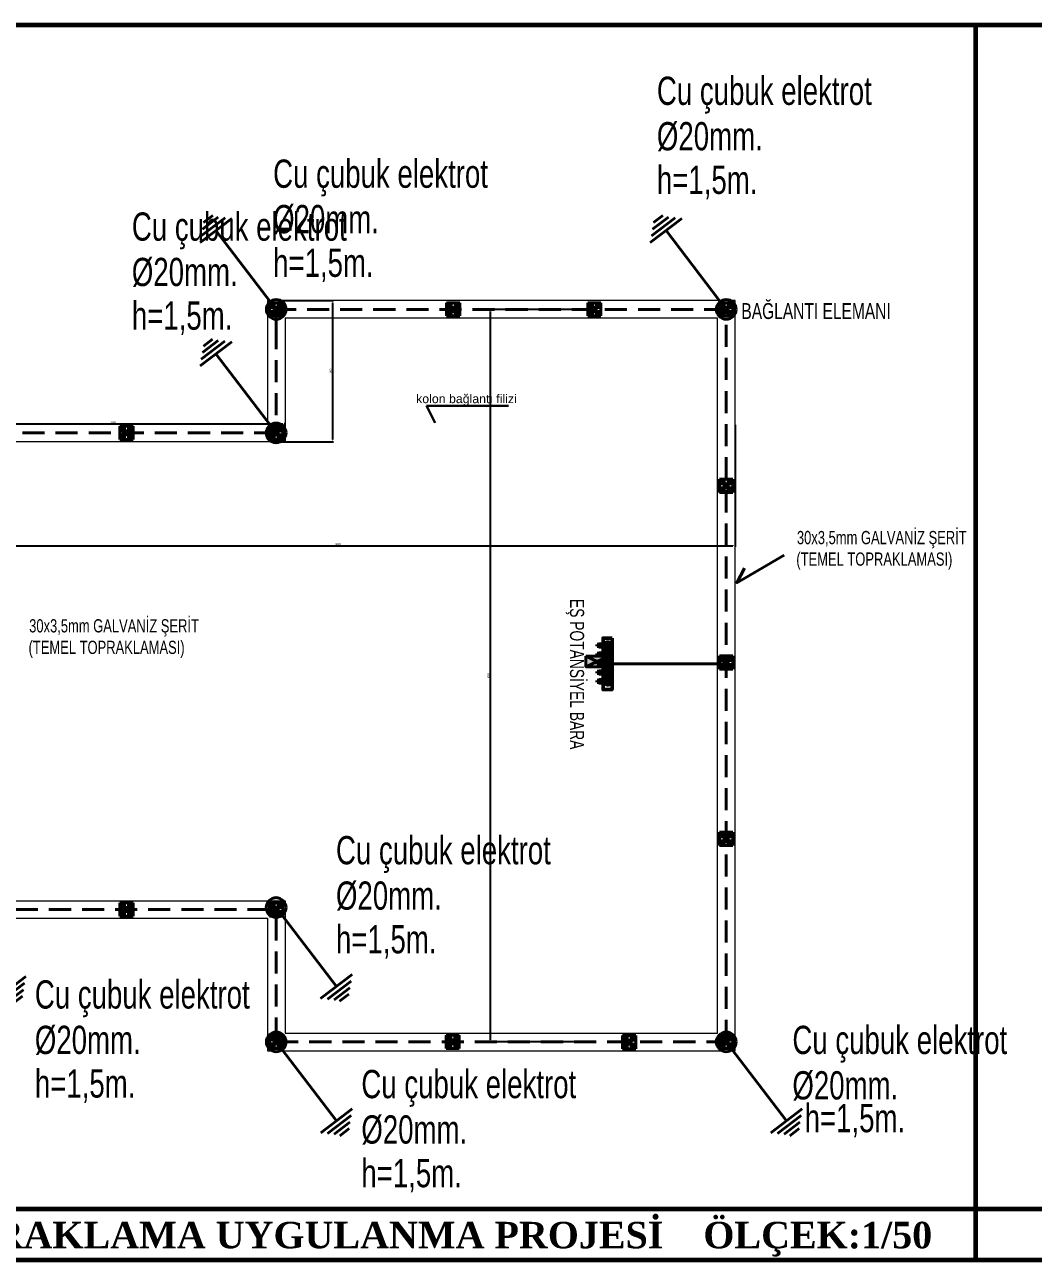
# Model space of a CAD drawing. Header units: millimetres. Extents: x -4521 to 20262, y 301 to 3092.
# Drawn here: x -555 to 587, y 572 to 1972 of the extents above; entities that cross this region are included whole.
import ezdxf

# ---------------------------------------------------------------- set-up
doc = ezdxf.new("R2010")
doc.units = ezdxf.units.MM
for name, pattern in [('CONTINOUS', [0]), ('CONTINU', [0]), ('DASHED', [0.75, 0.5, -0.25]), ('DASHED2', [9.525, 6.35, -3.175])]:
    doc.linetypes.add(name, pattern=pattern)
for name, color, linetype, lineweight in [('Ana Kolon Hattı', 11, 'Continuous', 60), ('Genel', 4, 'CONTINOUS', 40), ('Mimari Plan', 70, 'Continuous', 20), ('Topraklama', 3, 'DASHED', 40), ('topraklama_ek', 6, 'Continuous', 40), ('topraklama_ring', 6, 'Continuous', 40), ('topraklama_text', 4, 'Continuous', 40), ('topraklamaa', 3, 'Continuous', 40), ('u_genel', 4, 'Continuous', 25), ('Yazılar', 4, 'Continuous', 30)]:
    doc.layers.add(name, color=color, linetype=linetype, lineweight=lineweight)
doc.styles.add('Grupcad', font='arial.ttf', dxfattribs={"width": 0.7})
doc.styles.add('Proje Pafta Yazıları', font='timesbd.ttf', dxfattribs={"height": 30})
doc.styles.add('SELFCAD', font='arial.ttf', dxfattribs={"width": 0.7})
doc.styles.get("Standard").update_dxf_attribs({"font": 'arial.ttf'})
doc.dimstyles.new('ISO-25', dxfattribs={"dimtxt": 2.5, "dimasz": 2.5, "dimexe": 1.25, "dimexo": 0.625, "dimtad": 1, "dimtxsty": 'Standard', "dimcen": 2.5, "dimadec": 0, "dimazin": 0, "dimtfac": 1, "dimtmove": 0, "dimatfit": 3, "dimfxl": 1, "dimarcsym": 0})

# ---------------------------------------------------------------- blocks, each defined once
blk = doc.blocks.new('BAĞLANTI ELEMANI')
at = {"layer": 'topraklama_ek', "color": 2, "linetype": 'Continuous', "ltscale": 0.4}
for p, q in [((15, 15), (-15, 15)), ((-15, 15), (-15, -15)), ((-15, 4.5), (15, 4.5)), ((-13.9, 10.5), (-12.2, 13.4)), ((-12.2, 7.6), (-13.9, 10.5)), ((-13.4, 10.5), (-11.9, 13)), ((-11.9, 8), (-13.4, 10.5)), ((-12.2, 13.4), (-8.8, 13.4)), ((-8.8, 7.6), (-12.2, 7.6)), ((-11.9, 13), (-9.1, 13)), ((-9.1, 8), (-11.9, 8)), ((-9.1, 13), (-7.6, 10.5)), ((-7.6, 10.5), (-9.1, 8)), ((-8.8, 13.4), (-7.1, 10.5)), ((-7.1, 10.5), (-8.8, 7.6)), ((-4.5, 15), (-4.5, -15)), ((-4.5, -4.5), (4.5, 4.5)), ((4.5, -4.5), (-4.5, 4.5)), ((4.5, 15), (4.5, -15)), ((8.8, 13.4), (7.1, 10.5)), ((7.1, 10.5), (8.8, 7.6)), ((9.1, 13), (7.6, 10.5)), ((7.6, 10.5), (9.1, 8)), ((12.2, 13.4), (8.8, 13.4)), ((8.8, 7.6), (12.2, 7.6)), ((11.9, 13), (9.1, 13)), ((9.1, 8), (11.9, 8)), ((13.4, 10.5), (11.9, 13)), ((11.9, 8), (13.4, 10.5)), ((13.9, 10.5), (12.2, 13.4)), ((12.2, 7.6), (13.9, 10.5)), ((15, -15), (15, 15)), ((-15, -4.5), (15, -4.5)), ((-15, -15), (15, -15)), ((-12.2, -7.6), (-13.9, -10.5)), ((-13.9, -10.5), (-12.2, -13.4)), ((-11.9, -8), (-13.4, -10.5)), ((-13.4, -10.5), (-11.9, -13)), ((-8.8, -7.6), (-12.2, -7.6)), ((-12.2, -13.4), (-8.8, -13.4)), ((-9.1, -8), (-11.9, -8)), ((-11.9, -13), (-9.1, -13)), ((-7.6, -10.5), (-9.1, -8)), ((-9.1, -13), (-7.6, -10.5)), ((-7.1, -10.5), (-8.8, -7.6)), ((-8.8, -13.4), (-7.1, -10.5)), ((7.1, -10.5), (8.8, -7.6)), ((8.8, -13.4), (7.1, -10.5)), ((7.6, -10.5), (9.1, -8)), ((9.1, -13), (7.6, -10.5)), ((8.8, -7.6), (12.2, -7.6)), ((12.2, -13.4), (8.8, -13.4)), ((9.1, -8), (11.9, -8)), ((11.9, -13), (9.1, -13)), ((11.9, -8), (13.4, -10.5)), ((13.4, -10.5), (11.9, -13)), ((12.2, -7.6), (13.9, -10.5)), ((13.9, -10.5), (12.2, -13.4))]:
    blk.add_line(p, q, dxfattribs=at)
for centre in [(-10.5, 10.5), (10.5, 10.5), (-10.5, -10.5), (10.5, -10.5)]:
    blk.add_circle(centre, 2.4, dxfattribs=at)
blk = doc.blocks.new('toprak_cubuk')
at = {"layer": 'Topraklama', "linetype": 'Continuous', "ltscale": 13}
h = blk.add_hatch(color=1, dxfattribs=at)
h.paths.add_polyline_path([(0, -44.7), (0, 0), (0, 44.7, -1)])
h.paths.add_polyline_path([(0, 44.7), (0, 0), (0, -44.7, -1)])
at = {"layer": 'Topraklama', "color": 1, "linetype": 'Continuous', "ltscale": 13}
for p, q in [((0, -450.2), (0, 0)), ((-90, -450.2), (90, -450.2)), ((-90, -450.2), (90, -450.2)), ((-67.5, -471), (67.5, -471)), ((-67.5, -471), (67.5, -471)), ((-45, -491.8), (45, -491.8)), ((-45, -491.8), (45, -491.8)), ((-29, -512.6), (23.9, -512.6))]:
    blk.add_line(p, q, dxfattribs=at)
blk.add_circle((0, 0), 44.7, dxfattribs=at)
blk = doc.blocks.new('termokaynak')
at = {"layer": 'topraklama_ring', "linetype": 'CONTINOUS'}
blk.add_hatch(color=5, dxfattribs=at).paths.add_polyline_path([(50.8, 24.2), (-50.8, 24.2), (-50.8, -24.2), (50.8, -24.2)])
at = {"layer": 'topraklama_ring', "color": 5, "linetype": 'CONTINOUS'}
for p, q in [((-50.8, -24.2), (50.8, 24.2)), ((-50.8, 24.2), (50.8, -24.2))]:
    blk.add_line(p, q, dxfattribs=at)
blk.add_lwpolyline([(-50.8, 24.2), (50.8, 24.2), (50.8, -24.2), (-50.8, -24.2)], close=True, dxfattribs=at)
blk = doc.blocks.new('ESPOTANSIYEL TOPR.BARASI')
at = {"layer": 'topraklamaa', "linetype": 'Continuous', "lineweight": 50}
for p, q in [((-21.4, 10.3), (-21.4, 14.9)), ((-18.3, 14.8), (-21.4, 14.8)), ((-20.8, 14.9), (-20.8, 16.8)), ((-20.8, 16.8), (-18.9, 16.8)), ((-20.1, 10.3), (-20.1, 14.8)), ((-20.1, 14.8), (-20.1, 10.3)), ((-19.9, 14.8), (-19.9, 10.3)), ((-18.9, 16.8), (-18.9, 15.1)), ((-18.3, 10.3), (-18.3, 14.9)), ((-11.3, 10.3), (-11.3, 14.9)), ((-8.2, 14.8), (-11.3, 14.8)), ((-10.7, 14.9), (-10.7, 16.8)), ((-10.7, 16.8), (-8.7, 16.8)), ((-9.9, 10.3), (-9.9, 14.8)), ((-9.9, 14.8), (-9.9, 10.3)), ((-9.7, 14.8), (-9.7, 10.3)), ((-8.7, 16.8), (-8.7, 15.1)), ((-8.2, 10.3), (-8.2, 14.9)), ((-1.1, 10.3), (-1.1, 14.9)), ((2, 14.8), (-1.1, 14.8)), ((-0.5, 14.9), (-0.5, 16.8)), ((-0.5, 16.8), (1.5, 16.8)), ((0.3, 10.3), (0.3, 14.8)), ((0.3, 14.8), (0.3, 10.3)), ((0.5, 14.8), (0.5, 10.3)), ((1.5, 16.8), (1.5, 15.1)), ((2, 10.3), (2, 14.9)), ((9.1, 10.3), (9.1, 14.9)), ((12.2, 14.8), (9.1, 14.8)), ((9.7, 14.9), (9.7, 16.8)), ((9.7, 16.8), (11.7, 16.8)), ((10.5, 10.3), (10.5, 14.8)), ((10.5, 14.8), (10.5, 10.3)), ((10.7, 14.8), (10.7, 10.3)), ((11.7, 16.8), (11.7, 15.1)), ((12.2, 10.3), (12.2, 14.9)), ((19.3, 10.3), (19.3, 14.9)), ((22.4, 14.8), (19.3, 14.8)), ((19.9, 14.9), (19.9, 16.8)), ((19.9, 16.8), (21.9, 16.8)), ((20.7, 10.3), (20.7, 14.8)), ((20.7, 14.8), (20.7, 10.3)), ((20.9, 14.8), (20.9, 10.3)), ((21.9, 16.8), (21.9, 15.1)), ((22.4, 10.3), (22.4, 14.9)), ((-22.8, 8.9), (-22.8, 7.6)), ((-22.6, 9.2), (-21.6, 10)), ((-17.1, 9.2), (-18.1, 9.9)), ((-16.9, 7.4), (-16.9, 8.9)), ((-12.6, 8.9), (-12.6, 7.6)), ((-12.5, 9.2), (-11.4, 10)), ((-6.9, 9.2), (-8, 9.9)), ((-6.7, 7.4), (-6.7, 8.9)), ((-2.5, 8.9), (-2.5, 7.6)), ((-2.3, 9.2), (-1.2, 10)), ((3.3, 9.2), (2.2, 9.9)), ((3.5, 7.4), (3.5, 8.9)), ((7.7, 8.9), (7.7, 7.6)), ((7.9, 9.2), (8.9, 10)), ((13.5, 9.2), (12.4, 9.9)), ((13.7, 7.4), (13.7, 8.9)), ((17.9, 8.9), (17.9, 7.6)), ((18.1, 9.2), (19.1, 10)), ((23.7, 9.2), (22.6, 9.9)), ((23.9, 7.4), (23.9, 8.9))]:
    blk.add_line(p, q, dxfattribs=at)
at = {"layer": 'topraklamaa', "color": 1, "linetype": 'Continuous', "lineweight": 50}
blk.add_lwpolyline([(29.1, 0), (-29.1, 0), (-29.1, 10.2), (29.1, 10.2)], close=True, dxfattribs=at)
at = {"layer": 'topraklamaa', "linetype": 'Continuous', "lineweight": 50}
for centre in [(-19.8, 4.7), (-9.7, 4.7), (0.5, 4.7), (10.7, 4.7), (20.9, 4.7)]:
    blk.add_circle(centre, 1.72, dxfattribs=at)
for centre, radius, start, end in [((-19.9, 4.8), 3.92, 140.3008, 37.1292), ((-23.2, 7.6), 0.429, 320.3008, 0), ((-22.4, 8.9), 0.429, 127.6759, 180), ((-21.9, 10.3), 0.429, 307.6759, 0), ((-17.9, 10.3), 0.429, 180, 237.6708), ((-17.3, 8.9), 0.429, 0, 57.6708), ((-16.4, 7.4), 0.429, 180, 217.1292), ((-9.7, 4.8), 3.92, 140.3008, 37.1292), ((-13.1, 7.6), 0.429, 320.3008, 0), ((-12.2, 8.9), 0.429, 127.6759, 180), ((-11.7, 10.3), 0.429, 307.6759, 0), ((-7.7, 10.3), 0.429, 180, 237.6708), ((-7.1, 8.9), 0.429, 0, 57.6708), ((-6.2, 7.4), 0.429, 180, 217.1292), ((0.5, 4.8), 3.92, 140.3008, 37.1292), ((-2.9, 7.6), 0.429, 320.3008, 0), ((-2, 8.9), 0.429, 127.6759, 180), ((-1.5, 10.3), 0.429, 307.6759, 0), ((2.4, 10.3), 0.429, 180, 237.6708), ((3.1, 8.9), 0.429, 0, 57.6708), ((3.9, 7.4), 0.429, 180, 217.1292), ((10.6, 4.8), 3.92, 140.3008, 37.1292), ((7.3, 7.6), 0.429, 320.3008, 0), ((8.2, 8.9), 0.429, 127.6759, 180), ((8.7, 10.3), 0.429, 307.6759, 0), ((12.6, 10.3), 0.429, 180, 237.6708), ((13.3, 8.9), 0.429, 0, 57.6708), ((14.1, 7.4), 0.429, 180, 217.1292), ((20.8, 4.8), 3.92, 140.3008, 37.1292), ((17.5, 7.6), 0.429, 320.3008, 0), ((18.3, 8.9), 0.429, 127.6759, 180), ((18.9, 10.3), 0.429, 307.6759, 0), ((22.8, 10.3), 0.429, 180, 237.6708), ((23.4, 8.9), 0.429, 0, 57.6708), ((24.3, 7.4), 0.429, 180, 217.1292)]:
    blk.add_arc(centre, radius, start, end, dxfattribs=at)
blk = doc.blocks.new('*D58')
at = {"color": 0, "lineweight": -2, "transparency": 16777216}
for p, q in [((89.4, 1649.4), (-29.4, 1649.4)), ((-28.2, 1646.9), (-28.2, 821.9)), ((89.4, 819.4), (-29.4, 819.4))]:
    blk.add_line(p, q, dxfattribs=at)
at = {"color": 0, "transparency": 16777216}
for points in [[(-28.6, 1646.9), (-27.7, 1646.9), (-28.2, 1649.4)], [(-28.6, 821.9), (-27.7, 821.9), (-28.2, 819.4)]]:
    blk.add_solid(points, dxfattribs=at)
at = {"layer": 'Defpoints', "color": 0, "transparency": 16777216}
for p in [(90, 1649.4), (-28.2, 819.4), (90, 819.4)]:
    blk.add_point(p, dxfattribs=at)
at = {"color": 0, "transparency": 16777216, "insert": (-30.1, 1234.4), "char_height": 2.5, "attachment_point": 5, "rotation": 90}
blk.add_mtext('830', dxfattribs=at)
blk = doc.blocks.new('*D61')
at = {"color": 0, "lineweight": -2, "transparency": 16777216}
for p, q in [((-650.5, 1518.8), (-650.5, 1380.5)), ((249.5, 1518.8), (249.5, 1380.5)), ((-648, 1381.7), (247, 1381.7))]:
    blk.add_line(p, q, dxfattribs=at)
at = {"color": 0, "transparency": 16777216}
for points in [[(-648, 1382.1), (-648, 1381.3), (-650.5, 1381.7)], [(247, 1382.1), (247, 1381.3), (249.5, 1381.7)]]:
    blk.add_solid(points, dxfattribs=at)
at = {"layer": 'Defpoints', "color": 0, "transparency": 16777216}
for p in [(-650.5, 1519.4), (249.5, 1519.4), (249.5, 1381.7)]:
    blk.add_point(p, dxfattribs=at)
at = {"color": 0, "transparency": 16777216, "insert": (-200.5, 1383.6), "char_height": 2.5, "attachment_point": 5}
blk.add_mtext('900', dxfattribs=at)
blk = doc.blocks.new('*D62')
at = {"layer": 'Defpoints', "color": 0, "transparency": 16777216}
for p in [(-265.5, 1659.4), (-265.5, 1499.4), (-206.7, 1499.4)]:
    blk.add_point(p, dxfattribs=at)
at = {"layer": 'topraklamaa', "color": 0, "lineweight": -2, "transparency": 16777216}
for p, q in [((-264.9, 1659.4), (-205.4, 1659.4)), ((-206.7, 1656.9), (-206.7, 1501.9)), ((-264.9, 1499.4), (-205.4, 1499.4))]:
    blk.add_line(p, q, dxfattribs=at)
at = {"layer": 'topraklamaa', "color": 0, "transparency": 16777216}
for points in [[(-207.1, 1656.9), (-206.2, 1656.9), (-206.7, 1659.4)], [(-207.1, 1501.9), (-206.2, 1501.9), (-206.7, 1499.4)]]:
    blk.add_solid(points, dxfattribs=at)
at = {"layer": 'topraklamaa', "color": 0, "transparency": 16777216, "insert": (-208.6, 1579.4), "char_height": 2.5, "attachment_point": 5, "rotation": 90}
blk.add_mtext('160', dxfattribs=at)
blk = doc.blocks.new('*D63')
at = {"layer": 'Defpoints', "color": 0, "transparency": 16777216}
for p in [(-650.5, 1519.4), (-650.5, 1499.4), (-260.5, 1499.4)]:
    blk.add_point(p, dxfattribs=at)
at = {"layer": 'topraklamaa', "color": 0, "lineweight": -2, "transparency": 16777216}
for p, q in [((-650.5, 1500.1), (-650.5, 1520.7)), ((-263, 1519.4), (-648, 1519.4)), ((-260.5, 1500.1), (-260.5, 1520.7))]:
    blk.add_line(p, q, dxfattribs=at)
at = {"layer": 'topraklamaa', "color": 0, "transparency": 16777216}
for points in [[(-648, 1519.9), (-648, 1519), (-650.5, 1519.4)], [(-263, 1519.9), (-263, 1519), (-260.5, 1519.4)]]:
    blk.add_solid(points, dxfattribs=at)
at = {"layer": 'topraklamaa', "color": 0, "transparency": 16777216, "insert": (-455.5, 1521.4), "char_height": 2.5, "attachment_point": 5}
blk.add_mtext('390', dxfattribs=at)

msp = doc.modelspace()

# ---------------------------------------------------------------- linework, layer by layer
at = {"layer": 'Ana Kolon Hattı'}
for p, q in [((-3526.781, 1971.988), (8397.698, 1971.988)), ((522.03, 1971.988), (522.03, 571.988)), ((-3526.781, 630.449), (8397.698, 630.449)), ((8397.698, 572.217), (-3526.781, 571.988))]:
    msp.add_line(p, q, dxfattribs=at)
at = {"layer": 'Genel', "linetype": 'CONTINU'}
msp.add_lwpolyline([(305.006, 1371.037), (251.658, 1339.752), (260.347, 1356.153)], dxfattribs=at)
at = {"layer": 'Mimari Plan'}
for p, q in [((-280.477, 959.448), (-280.477, 834.809)), ((-280.477, 845.398), (-280.477, 809.448))]:
    msp.add_line(p, q, dxfattribs=at)
for points in [[(-280.477, 809.448), (249.523, 809.448), (249.523, 1659.448), (-280.477, 1659.448), (-280.477, 1629.448)], [(229.523, 1063.055), (229.523, 1639.448), (-260.477, 1639.448), (-260.477, 1499.448), (-630.477, 1499.448), (-630.477, 979.448), (-260.477, 979.448), (-260.477, 935.398), (-260.477, 829.448), (-30.477, 829.448), (229.523, 829.448), (229.523, 933.839), (229.523, 1079.448)], [(-280.477, 1629.448), (-280.477, 1519.448), (-650.477, 1519.448), (-650.477, 959.448), (-280.477, 959.448)]]:
    msp.add_lwpolyline(points, dxfattribs=at)
at = {"layer": 'Topraklama', "linetype": 'CONTINU'}
msp.add_line((110.146, 1247.828), (238.253, 1247.863), dxfattribs=at)
at = {"layer": 'Topraklama', "linetype": 'DASHED', "ltscale": 50}
msp.add_lwpolyline([(-270.477, 1629.448), (-270.477, 1509.448), (-640.477, 1509.448), (-640.477, 969.448), (-280.477, 969.448), (-270.555, 969.448), (-270.477, 959.448), (-270.477, 819.448), (239.523, 819.448), (239.523, 1649.448), (-270.477, 1649.448)], close=True, dxfattribs=at)
at = {"layer": 'Yazılar'}
for q in [(-7.243, 1540), (-90.453, 1520.893)]:
    msp.add_line((-100, 1540), q, dxfattribs=at)

# ---------------------------------------------------------------- block references
at = {"layer": 'Genel', "linetype": 'CONTINU', "xscale": 0.25, "yscale": 0.25, "zscale": 0.25}
msp.add_blockref('termokaynak', (93.213, 1250.525), dxfattribs=at)
at = {"layer": 'Topraklama', "xscale": 0.25, "yscale": 0.25, "zscale": 0.25}
for p, rotation in [((-270.477, 1649.448), 217.3499412435664), ((239.523, 1649.448), 217.3499412435664), ((-270.55, 1509.521), 217.3499412435664), ((-270.555, 971.698), 37.34994124356644), ((-640.477, 969.448), 37.34994124356644), ((-270.477, 819.448), 37.34994124356644), ((239.523, 819.448), 37.34994124356644)]:
    msp.add_blockref('toprak_cubuk', p, dxfattribs=dict(at, rotation=rotation))
at = {"layer": 'topraklama_ek', "color": 2, "linetype": 'Continuous', "ltscale": 0.4, "xscale": 0.5, "yscale": 0.5, "zscale": 0.5, "rotation": 270}
for p in [(-270.477, 1649.448), (-70, 1649.448), (90, 1649.448), (239.523, 1649.448), (-440.233, 1509.448), (-270.477, 1509.448), (239.523, 1449.448), (239.523, 1249.448), (239.523, 1049.448), (-440, 969.448), (-270.555, 969.448), (-270.477, 819.448), (-70.477, 819.448), (129.449, 819.257), (239.523, 819.448)]:
    msp.add_blockref('BAĞLANTI ELEMANI', p, dxfattribs=at)
at = {"layer": 'topraklamaa', "linetype": 'DASHED2', "ltscale": 2, "rotation": 89.99999999999997}
msp.add_blockref('ESPOTANSIYEL TOPR.BARASI', (110.146, 1247.828), dxfattribs=at)

# ---------------------------------------------------------------- texts
at = {"layer": 'Genel', "linetype": 'CONTINU', "style": 'Grupcad', "width": 0.7}
for s, height, p in [('BAĞLANTI ELEMANI', 18, (256.664, 1638.558)), ('30x3,5mm GALVANİZ ŞERİT', 15, (319.582, 1383.387, 0)), ('(TEMEL TOPRAKLAMASI)', 15, (318.892, 1359.006, 0)), ('30x3,5mm GALVANİZ ŞERİT', 15, (-550.418, 1283.387, 0)), ('(TEMEL TOPRAKLAMASI)', 15, (-551.108, 1259.006, 0))]:
    msp.add_text(s, height=height, dxfattribs=at).set_placement(p)
at = {"layer": 'topraklama_text', "color": 1, "linetype": 'CONTINU', "style": 'Grupcad', "width": 0.7}
msp.add_text('EŞ POTANSİYEL BARA', height=16, rotation=270, dxfattribs=at).set_placement((62.413, 1321.28))
at = {"layer": 'u_genel', "style": 'SELFCAD', "width": 0.7}
for s, p in [('Cu çubuk elektrot', (160.903, 1881.128)), ('%%c20mm.', (160.903, 1829.663)), ('Cu çubuk elektrot', (-273.992, 1787.207)), ('h=1,5m.', (160.903, 1780.216)), ('%%c20mm.', (-273.992, 1735.741)), ('Cu çubuk elektrot', (-434.065, 1727.28)), ('%%c20mm.', (-434.065, 1675.814)), ('h=1,5m.', (-273.992, 1686.294)), ('h=1,5m.', (-434.065, 1626.368)), ('Cu çubuk elektrot', (-202.766, 1020.67)), ('%%c20mm.', (-202.766, 969.205)), ('h=1,5m.', (-202.766, 919.758)), ('Cu çubuk elektrot', (-543.992, 857.207)), ('%%c20mm.', (-543.992, 805.741)), ('Cu çubuk elektrot', (314.448, 805.692)), ('h=1,5m.', (-543.992, 756.294)), ('Cu çubuk elektrot', (-173.992, 755.668)), ('%%c20mm.', (314.448, 754.227)), ('h=1,5m.', (328.308, 717.091)), ('%%c20mm.', (-173.992, 704.202)), ('h=1,5m.', (-173.992, 654.756))]:
    msp.add_text(s, height=32, dxfattribs=at).set_placement(p)
at = {"layer": 'Yazılar'}
msp.add_text('kolon bağlantı filizi', height=10, dxfattribs=at).set_placement((-111.949, 1543.187))
at = {"layer": 'Yazılar', "style": 'Proje Pafta Yazıları'}
msp.add_text('TEMEL TOPRAKLAMA UYGULANMA PROJESİ    ÖLÇEK:1/50', height=30, dxfattribs=at).set_placement((-857.636, 585.562))

# ---------------------------------------------------------------- dimensions: what is measured, and where the dimension line sits
dim = msp.add_linear_dim(base=(-28.156, 819.448), p1=(90, 1649.448), p2=(90, 819.448), angle=270, dimstyle='ISO-25')
dim.commit()
dim.dimension.update_dxf_attribs({"geometry": '*D58', "text_midpoint": (-28.156, 1234.448), "dimtype": 161})
dim = msp.add_linear_dim(base=(249.523, 1381.728), p1=(-650.477, 1519.448), p2=(249.523, 1519.448), dimstyle='ISO-25')
dim.commit()
dim.dimension.update_dxf_attribs({"geometry": '*D61', "text_midpoint": (-200.477, 1383.63)})
at = {"layer": 'topraklamaa'}
dim = msp.add_linear_dim(base=(-206.655, 1499.448), p1=(-265.485, 1659.448), p2=(-265.485, 1499.448), angle=90, dimstyle='ISO-25', dxfattribs=at)
dim.commit()
dim.dimension.update_dxf_attribs({"geometry": '*D62', "text_midpoint": (-208.556, 1579.448)})
dim = msp.add_linear_dim(base=(-650.477, 1519.448), p1=(-260.477, 1499.448), p2=(-650.477, 1499.448), dimstyle='ISO-25', dxfattribs=at)
dim.commit()
dim.dimension.update_dxf_attribs({"geometry": '*D63', "text_midpoint": (-455.477, 1521.35)})

doc.saveas('drawing.dxf')
